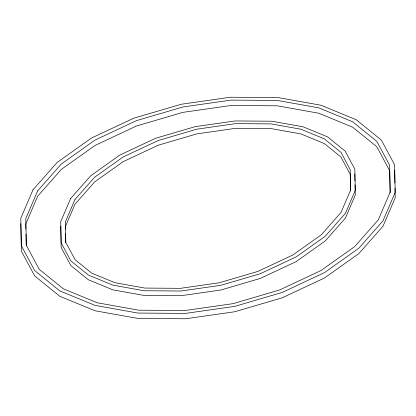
<?xml version="1.0" encoding="UTF-8"?>
<svg xmlns="http://www.w3.org/2000/svg" width="416" height="416" viewBox="0 0 416 416"><rect width="100%" height="100%" fill="white"/><g stroke="black" fill="none" stroke-linecap="round" stroke-linejoin="round"><path stroke-width="0.62" d="M394.623 170.222L394.893 183.024M394.997 188.146L395.2 197.751L383.022 226.164L358.914 253.526L324.522 277.966L282.194 297.82L234.801 311.74L185.588 318.77L137.904 318.438L94.994 310.757L59.784 296.265L34.674 275.938L21.377 251.16L20.8 223.631M390.12 192.962L389.652 170.674L376.808 146.739L352.648 127.176L318.77 113.23L277.316 105.815L230.989 105.487L182.946 112.356L136.536 125.986L95.014 145.46L61.282 169.432L37.674 196.227L25.787 223.964L25.891 229.06M354.822 173.841L354.968 180.924M355.051 184.782L355.269 195.083L345.41 218.078L325.296 240.906L296.176 261.602L260.338 278.413L220.792 290.025L180.965 295.714L144.175 295.459L112.918 289.864L88.369 279.76L70.866 265.585L61.178 247.541L60.731 226.299M350.542 190.928L350.194 174.262L340.928 156.998L324.303 143.541L300.997 133.947L271.097 128.596L235.57 128.346L196.836 133.884L158.205 145.231L123.12 161.684L94.614 181.943L74.963 204.246L65.374 226.611L65.432 229.174M65.525 233.662L65.712 242.632M26 234.151L26.239 245.617M32.978 189.836L20.8 218.249L21.377 245.778L34.674 270.556L59.784 290.883L94.994 305.375L137.904 313.056L185.588 313.388L234.801 306.358L282.194 292.438L324.522 272.584L358.914 248.144L383.022 220.782L395.2 192.369L394.623 164.84L381.326 140.062L356.216 119.735L321.006 105.243L278.096 97.562L230.412 97.23L181.199 104.26L133.806 118.18L91.478 138.034L57.086 162.474L32.978 189.836M37.674 190.845L25.787 218.582L26.348 245.326L39.192 269.261L63.352 288.824L97.23 302.77L138.684 310.185L185.011 310.513L233.054 303.644L279.464 290.014L320.986 270.54L354.718 246.568L378.326 219.773L390.213 192.036L389.652 165.292L376.808 141.357L352.648 121.794L318.77 107.848L277.316 100.433L230.989 100.105L182.946 106.974L136.536 120.604L95.014 140.078L61.282 164.05L37.674 190.845M70.59 198.593L60.731 221.588L61.178 242.83L70.866 260.874L88.369 275.049L112.918 285.158L144.175 290.748L180.965 291.008L220.792 285.314L260.338 273.702L296.176 256.89L325.296 236.2L345.41 213.366L355.269 190.372L354.822 169.13L345.134 151.086L327.631 136.916L303.082 126.807L271.825 121.217L235.035 120.957L195.208 126.646L155.662 138.263L119.824 155.074L90.704 175.765L70.59 198.593M74.963 199.534L65.374 221.9L65.806 242.408L75.072 259.672L91.697 273.13L115.003 282.729L144.903 288.075L180.43 288.324L219.164 282.792L257.795 271.445L292.88 254.987L321.386 234.733L341.037 212.425L350.626 190.065L350.194 169.551L340.928 152.292L324.303 138.835L300.997 129.236L271.097 123.89L235.57 123.64L196.836 129.173L158.205 140.52L123.12 156.978L94.614 177.232L74.963 199.534"/></g></svg>
